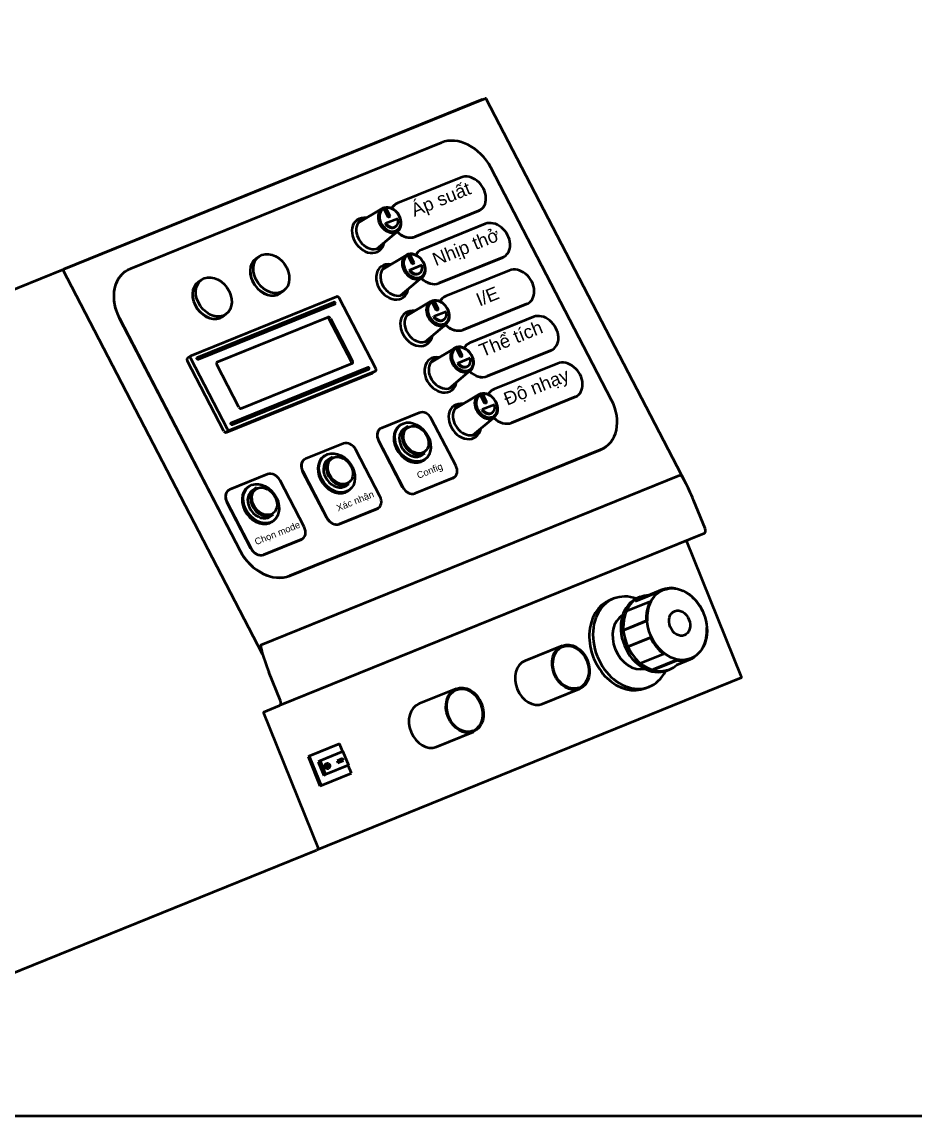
# Model space of a CAD drawing. Header units: inches. Extents: x -122986 to 27550, y -4965 to 6170.
# Drawn here: x 7049 to 7387.8, y 395.4 to 810.1 of the extents above; entities that cross this region are included whole.
import ezdxf

# ---------------------------------------------------------------- set-up
doc = ezdxf.new("R2010")
doc.units = ezdxf.units.IN
doc.header["$LTSCALE"] = 2
doc.header["$MEASUREMENT"] = 0
doc.layers.add('1 Kich Thước', color=7, linetype='Continuous', lineweight=15)
doc.layers.add('1 Đậm', color=7, linetype='Continuous', lineweight=50)
doc.styles.add('tinh', font='arial.ttf')

msp = doc.modelspace()

# ---------------------------------------------------------------- linework, layer by layer
at = {"layer": '1 Đậm', "lineweight": 50}
for p, q in [((7064.903, 716.344), (7224.727, 781.08)), ((7223.634, 780.637), (7064.907, 716.345)), ((7300.909, 635.068), (7225.105, 780.94)), ((7208.049, 764.325), (7090.154, 716.572)), ((7272.685, 666.736), (7226.88, 754.881)), ((7215.608, 751.175), (7191.454, 741.391)), ((7185.706, 739.359), (7176.595, 733.941)), ((7186.437, 739.374), (7186.228, 739.225)), ((7186.228, 739.225), (7187.877, 736.052)), ((7186.437, 739.374), (7188.086, 736.201)), ((7188.661, 736.434), (7187.013, 739.607)), ((7190.579, 740.913), (7190.558, 740.898)), ((7222.183, 738.467), (7198.029, 728.684)), ((7198.05, 728.699), (7222.204, 738.482)), ((7223.057, 738.946), (7223.078, 738.961)), ((7191.574, 735.517), (7186.974, 733.653)), ((7187.877, 736.052), (7188.452, 736.285)), ((7188.086, 736.201), (7187.877, 736.052)), ((7188.086, 736.201), (7188.661, 736.434)), ((7188.661, 736.434), (7188.452, 736.285)), ((7183.591, 724.103), (7191.7, 730.93)), ((7186.765, 733.504), (7186.974, 733.653)), ((7190.61, 732.453), (7190.819, 732.602)), ((7224.769, 733.546), (7200.615, 723.763)), ((7184.505, 723.324), (7184.505, 723.324)), ((7194.867, 721.73), (7185.757, 716.312)), ((7195.598, 721.745), (7195.389, 721.596)), ((7195.598, 721.745), (7197.247, 718.572)), ((7197.822, 718.805), (7196.174, 721.978)), ((7199.74, 723.284), (7199.719, 723.269)), ((7138.994, 721.23), (7137.76, 720.352)), ((7195.389, 721.596), (7197.038, 718.423)), ((7200.736, 717.888), (7196.135, 716.024)), ((7197.038, 718.423), (7197.613, 718.656)), ((7197.247, 718.572), (7197.038, 718.423)), ((7197.247, 718.572), (7197.822, 718.805)), ((7197.822, 718.805), (7197.613, 718.656)), ((7231.344, 720.838), (7207.19, 711.055)), ((7207.211, 711.07), (7231.365, 720.853)), ((7232.219, 721.317), (7232.239, 721.332)), ((6902.827, 650.696), (7064.898, 716.342)), ((6902.832, 650.698), (7064.903, 716.344)), ((7140.276, 570.5), (7064.559, 716.205)), ((7088.21, 715.508), (7088.19, 715.493)), ((7195.926, 715.875), (7196.135, 716.024)), ((7199.771, 714.824), (7199.98, 714.973)), ((7233.93, 715.917), (7209.776, 706.134)), ((7117.141, 712.378), (7115.907, 711.5)), ((7192.752, 706.474), (7200.861, 713.301)), ((7168.37, 705.952), (7113.161, 683.589)), ((7147.033, 707.313), (7148.267, 708.19)), ((7183.237, 678.684), (7169.312, 705.48)), ((7193.666, 705.695), (7193.666, 705.695)), ((7208.901, 705.655), (7208.88, 705.64)), ((7167.169, 703.694), (7115.41, 682.729)), ((7115.549, 682.85), (7167.376, 703.842)), ((7167.656, 703.072), (7115.897, 682.108)), ((7204.028, 704.101), (7194.918, 698.683)), ((7204.76, 704.116), (7204.55, 703.967)), ((7204.55, 703.967), (7206.199, 700.794)), ((7204.76, 704.116), (7206.408, 700.943)), ((7206.983, 701.176), (7205.335, 704.349)), ((7206.199, 700.794), (7206.774, 701.027)), ((7206.408, 700.943), (7206.199, 700.794)), ((7206.408, 700.943), (7206.983, 701.176)), ((7206.983, 701.176), (7206.774, 701.027)), ((7240.505, 703.209), (7216.351, 693.426)), ((7216.372, 693.441), (7240.526, 703.224)), ((7241.38, 703.688), (7241.4, 703.703)), ((7085.96, 697.795), (7131.765, 609.651)), ((7085.981, 697.81), (7131.786, 609.665)), ((7164.662, 697.92), (7122.85, 680.984)), ((7123.098, 681.213), (7165.08, 698.217)), ((7125.179, 698.461), (7126.413, 699.339)), ((7164.952, 697.95), (7165.371, 698.248)), ((7174.031, 681.229), (7165.603, 697.448)), ((7166.022, 697.745), (7174.45, 681.526)), ((7205.087, 698.246), (7205.296, 698.395)), ((7209.897, 700.259), (7205.296, 698.395)), ((7208.932, 697.195), (7209.141, 697.344)), ((7243.091, 698.288), (7218.937, 688.505)), ((7201.913, 688.845), (7210.022, 695.672)), ((7202.827, 688.066), (7202.827, 688.066)), ((7213.189, 686.472), (7204.079, 681.054)), ((7213.921, 686.487), (7213.711, 686.338)), ((7213.711, 686.338), (7215.36, 683.165)), ((7213.921, 686.487), (7215.569, 683.314)), ((7216.144, 683.547), (7214.496, 686.72)), ((7218.062, 688.026), (7218.041, 688.011)), ((7249.666, 685.58), (7225.512, 675.797)), ((7225.533, 675.812), (7249.687, 685.595)), ((7250.541, 686.059), (7250.562, 686.074)), ((7125.643, 654.978), (7111.718, 681.774)), ((7113.064, 683.536), (7111.83, 682.659)), ((7112.952, 682.651), (7126.877, 655.855)), ((7131.317, 664.056), (7122.889, 680.274)), ((7174.241, 680.588), (7132.259, 663.584)), ((7214.248, 680.617), (7214.457, 680.766)), ((7219.058, 682.63), (7214.457, 680.766)), ((7215.36, 683.165), (7215.935, 683.398)), ((7215.569, 683.314), (7215.36, 683.165)), ((7215.569, 683.314), (7216.144, 683.547)), ((7216.144, 683.547), (7215.935, 683.398)), ((7252.252, 680.659), (7228.098, 670.876)), ((7181.794, 676.868), (7126.585, 654.506)), ((7127.819, 655.383), (7183.028, 677.746)), ((7179.994, 679.013), (7128.235, 658.049)), ((7128.375, 658.169), (7180.202, 679.161)), ((7180.482, 678.392), (7128.723, 657.427)), ((7181.891, 676.921), (7183.125, 677.799)), ((7211.075, 671.216), (7219.183, 678.043)), ((7218.093, 679.566), (7218.302, 679.715)), ((7211.988, 670.437), (7211.988, 670.437)), ((7222.351, 668.843), (7213.24, 663.425)), ((7223.082, 668.858), (7222.872, 668.709)), ((7222.872, 668.709), (7224.521, 665.537)), ((7223.082, 668.858), (7224.73, 665.685)), ((7225.305, 665.918), (7223.657, 669.091)), ((7227.223, 670.397), (7227.202, 670.382)), ((7258.827, 667.951), (7234.673, 658.168)), ((7234.694, 658.183), (7258.848, 667.966)), ((7259.702, 668.43), (7259.723, 668.445)), ((7228.219, 665.001), (7223.618, 663.137)), ((7224.521, 665.537), (7225.096, 665.769)), ((7224.73, 665.685), (7224.521, 665.537)), ((7224.73, 665.685), (7225.305, 665.918)), ((7225.305, 665.918), (7225.096, 665.769)), ((7199.723, 661.956), (7185.346, 656.133)), ((7213.592, 641.966), (7204.431, 659.595)), ((7220.236, 653.587), (7228.344, 660.414)), ((7223.409, 662.988), (7223.618, 663.137)), ((7227.254, 661.937), (7227.463, 662.086)), ((7127.528, 655.353), (7126.273, 654.46)), ((7184.818, 655.837), (7184.797, 655.822)), ((7184.86, 655.867), (7184.818, 655.837)), ((7192.63, 657.34), (7192.295, 657.102)), ((7194.835, 656.454), (7193.789, 655.71)), ((7193.401, 633.768), (7184.24, 651.397)), ((7184.261, 651.412), (7193.422, 633.783)), ((7184.261, 651.412), (7193.422, 633.783)), ((7184.302, 651.442), (7193.463, 633.813)), ((7221.149, 652.808), (7221.149, 652.808)), ((7150.596, 600.206), (7268.491, 647.959)), ((7150.617, 600.221), (7268.512, 647.974)), ((7170.968, 650.309), (7156.591, 644.485)), ((7184.837, 630.319), (7175.676, 647.948)), ((7270.435, 649.023), (7270.456, 649.038)), ((7156.063, 644.19), (7156.042, 644.175)), ((7156.105, 644.219), (7156.063, 644.19)), ((7163.875, 645.693), (7163.541, 645.455)), ((7166.08, 644.807), (7165.034, 644.063)), ((7200.744, 645.931), (7201.789, 646.674)), ((7201.568, 644.063), (7201.903, 644.301)), ((7164.646, 622.121), (7155.485, 639.75)), ((7155.506, 639.765), (7164.667, 622.136)), ((7155.506, 639.765), (7164.667, 622.136)), ((7155.547, 639.795), (7164.709, 622.166)), ((7142.213, 638.662), (7127.836, 632.838)), ((7139.818, 574.061), (7298.545, 638.353)), ((7156.082, 618.672), (7146.921, 636.301)), ((7171.989, 634.284), (7173.034, 635.027)), ((7212.486, 637.231), (7198.108, 631.407)), ((7198.129, 631.422), (7212.507, 637.246)), ((7198.129, 631.422), (7212.507, 637.246)), ((7198.171, 631.452), (7212.549, 637.276)), ((7212.972, 637.497), (7212.993, 637.512)), ((7212.993, 637.512), (7213.035, 637.542)), ((7127.308, 632.543), (7127.287, 632.528)), ((7127.35, 632.572), (7127.308, 632.543)), ((7135.12, 634.046), (7134.786, 633.808)), ((7137.325, 633.16), (7136.279, 632.416)), ((7172.813, 632.416), (7173.148, 632.654)), ((7196.677, 631.269), (7196.635, 631.24)), ((7196.719, 631.299), (7196.677, 631.269)), ((7135.891, 610.474), (7126.73, 628.103)), ((7126.751, 628.118), (7135.912, 610.489)), ((7126.751, 628.118), (7135.912, 610.489)), ((7126.793, 628.148), (7135.954, 610.519)), ((7308.104, 618.057), (7303.744, 628.822)), ((7143.234, 622.637), (7144.279, 623.38)), ((7183.731, 625.584), (7169.353, 619.76)), ((7169.374, 619.775), (7183.752, 625.599)), ((7169.374, 619.775), (7183.752, 625.599)), ((7169.416, 619.805), (7183.794, 625.628)), ((7184.217, 625.85), (7184.238, 625.865)), ((7184.238, 625.865), (7184.28, 625.894)), ((7144.058, 620.769), (7144.393, 621.007)), ((7167.922, 619.622), (7167.88, 619.593)), ((7167.964, 619.652), (7167.922, 619.622)), ((7154.976, 613.937), (7140.599, 608.113)), ((7140.619, 608.128), (7154.997, 613.952)), ((7140.619, 608.128), (7154.997, 613.952)), ((7140.661, 608.158), (7155.039, 613.981)), ((7307.769, 616.195), (7146.741, 550.971)), ((7307.773, 616.197), (7146.745, 550.973)), ((7155.462, 614.203), (7155.483, 614.218)), ((7155.483, 614.218), (7155.525, 614.247)), ((7321.97, 561.915), (7301.081, 613.486)), ((7139.167, 607.975), (7139.125, 607.946)), ((7139.209, 608.005), (7139.167, 607.975)), ((7144.807, 599.61), (7144.786, 599.595)), ((7290.748, 594.29), (7281.59, 590.581)), ((7291.026, 594.186), (7281.665, 590.394)), ((7291.987, 594.914), (7282.829, 591.204)), ((7273.446, 591.504), (7272.042, 590.935)), ((7287.177, 590.325), (7278.019, 586.615)), ((7281.59, 590.581), (7281.665, 590.394)), ((7283.54, 592.14), (7282.604, 591.76)), ((7285.842, 583.038), (7276.684, 579.328)), ((7286.208, 583.077), (7276.848, 579.286)), ((7276.684, 579.328), (7276.848, 579.286)), ((7287.522, 576.678), (7278.364, 572.968)), ((7287.85, 576.858), (7278.49, 573.066)), ((7253.922, 573.669), (7239.881, 567.982)), ((7307.46, 573.18), (7307.402, 573.157)), ((7292.413, 570.5), (7283.255, 566.79)), ((7297.838, 568.384), (7288.477, 564.592)), ((7297.426, 566.475), (7302.649, 568.591)), ((7297.664, 568.105), (7288.506, 564.396)), ((7293.716, 564.326), (7294.653, 564.705)), ((7147.077, 552.834), (7142.717, 563.598)), ((7321.772, 561.448), (7160.744, 496.224)), ((7321.776, 561.449), (7160.747, 496.225)), ((7213.665, 557.363), (7199.624, 551.676)), ((7246.488, 551.669), (7260.529, 557.357)), ((7285.557, 557.568), (7286.961, 558.137)), ((7140.657, 548.507), (7146.741, 550.971)), ((7161.68, 496.603), (7140.657, 548.507)), ((7206.231, 535.363), (7220.272, 541.051)), ((7169.512, 536.459), (7158.011, 531.8)), ((7170.714, 533.493), (7169.512, 536.459)), ((7158.011, 531.8), (7157.542, 531.61)), ((7157.542, 531.61), (7162.048, 520.488)), ((7158.011, 531.8), (7162.516, 520.678)), ((7170.791, 533.524), (7162.089, 529.999)), ((7170.661, 530.882), (7168.572, 530.036)), ((7170.961, 530.14), (7170.661, 530.882)), ((7170.791, 533.524), (7172.894, 528.334)), ((7162.089, 529.999), (7161.387, 529.715)), ((7161.387, 529.715), (7163.49, 524.525)), ((7162.089, 529.999), (7164.192, 524.809)), ((7172.894, 528.334), (7164.192, 524.809)), ((7164.518, 529.041), (7164.506, 529.036)), ((7165.256, 527.182), (7165.269, 527.187)), ((7168.572, 530.036), (7168.56, 530.031)), ((7168.56, 530.031), (7168.86, 529.289)), ((7168.572, 530.036), (7168.873, 529.294)), ((7168.873, 529.294), (7168.86, 529.289)), ((7168.873, 529.294), (7170.961, 530.14)), ((7174.018, 525.336), (7172.816, 528.302)), ((7162.516, 520.678), (7174.018, 525.336)), ((7164.192, 524.809), (7163.49, 524.525)), ((7162.516, 520.678), (7162.048, 520.488)), ((6991.782, 427.786), (7160.744, 496.224))]:
    msp.add_line(p, q, dxfattribs=at)
msp.add_lwpolyline([(6538.593, 395.376), (6538.593, 1235.376), (7726.593, 1235.376), (7726.593, 395.376), (6538.593, 395.376)], close=True, dxfattribs=at)
for points in [[(7167.685, 703.095), (7167.656, 703.072)], [(7115.897, 682.108), (7115.885, 682.102), (7115.872, 682.099), (7115.858, 682.096), (7115.844, 682.094), (7115.828, 682.094), (7115.812, 682.094), (7115.795, 682.096), (7115.777, 682.098), (7115.759, 682.102), (7115.739, 682.107), (7115.72, 682.114), (7115.7, 682.122), (7115.68, 682.131), (7115.66, 682.141), (7115.64, 682.153), (7115.62, 682.166), (7115.6, 682.181), (7115.581, 682.196), (7115.562, 682.213), (7115.544, 682.231), (7115.526, 682.25), (7115.509, 682.269), (7115.493, 682.29), (7115.478, 682.311), (7115.464, 682.333), (7115.451, 682.355), (7115.439, 682.378), (7115.428, 682.401), (7115.419, 682.424), (7115.41, 682.447), (7115.403, 682.471), (7115.397, 682.494), (7115.393, 682.517), (7115.389, 682.539), (7115.387, 682.561), (7115.386, 682.583), (7115.387, 682.603), (7115.388, 682.623), (7115.391, 682.642), (7115.394, 682.66), (7115.398, 682.676), (7115.403, 682.692), (7115.409, 682.706), (7115.416, 682.72), (7115.423, 682.732), (7115.431, 682.742), (7115.439, 682.752), (7115.448, 682.76), (7115.458, 682.767), (7115.469, 682.772)], [(7180.511, 678.414), (7180.482, 678.392)], [(7128.723, 657.427), (7128.711, 657.422), (7128.697, 657.418), (7128.684, 657.415), (7128.669, 657.414), (7128.654, 657.413), (7128.638, 657.414), (7128.62, 657.415), (7128.603, 657.418), (7128.584, 657.422), (7128.565, 657.427), (7128.545, 657.433), (7128.525, 657.441), (7128.505, 657.45), (7128.485, 657.461), (7128.465, 657.473), (7128.445, 657.486), (7128.425, 657.5), (7128.406, 657.516), (7128.387, 657.533), (7128.369, 657.55), (7128.351, 657.569), (7128.335, 657.589), (7128.319, 657.609), (7128.304, 657.63), (7128.29, 657.652), (7128.277, 657.675), (7128.265, 657.697), (7128.254, 657.72), (7128.244, 657.744), (7128.236, 657.767), (7128.229, 657.79), (7128.223, 657.813), (7128.218, 657.836), (7128.215, 657.859), (7128.213, 657.881), (7128.212, 657.902), (7128.212, 657.923), (7128.214, 657.942), (7128.216, 657.961), (7128.219, 657.979), (7128.224, 657.996), (7128.229, 658.011), (7128.234, 658.026), (7128.241, 658.039), (7128.248, 658.051), (7128.256, 658.062), (7128.265, 658.071), (7128.274, 658.079), (7128.284, 658.086), (7128.294, 658.091)], [(7291.026, 594.186), (7291.021, 594.191), (7291.016, 594.197), (7291.01, 594.202), (7291.005, 594.208), (7291, 594.213), (7290.994, 594.218), (7290.989, 594.223), (7290.983, 594.228), (7290.978, 594.233), (7290.972, 594.237), (7290.966, 594.241), (7290.961, 594.246), (7290.955, 594.25), (7290.949, 594.254), (7290.943, 594.258), (7290.938, 594.261), (7290.932, 594.265), (7290.926, 594.268), (7290.92, 594.272), (7290.914, 594.275), (7290.908, 594.278), (7290.903, 594.28), (7290.897, 594.283), (7290.891, 594.285), (7290.885, 594.288), (7290.879, 594.29), (7290.874, 594.292), (7290.868, 594.294), (7290.862, 594.295), (7290.856, 594.297), (7290.85, 594.298), (7290.845, 594.299), (7290.839, 594.3), (7290.833, 594.301), (7290.827, 594.301), (7290.822, 594.302), (7290.816, 594.302), (7290.811, 594.302), (7290.805, 594.302), (7290.8, 594.302), (7290.794, 594.302), (7290.789, 594.301), (7290.784, 594.3), (7290.778, 594.299), (7290.773, 594.298), (7290.768, 594.297), (7290.763, 594.296), (7290.758, 594.294), (7290.753, 594.292), (7290.748, 594.29)], [(7296.973, 595.399), (7296.978, 595.401), (7296.983, 595.403), (7296.988, 595.405), (7296.993, 595.406), (7296.998, 595.407), (7297.003, 595.408), (7297.008, 595.409), (7297.013, 595.41), (7297.018, 595.41), (7297.023, 595.411), (7297.028, 595.411), (7297.033, 595.411), (7297.038, 595.41), (7297.043, 595.41), (7297.048, 595.409), (7297.053, 595.409), (7297.058, 595.408), (7297.063, 595.407), (7297.068, 595.405), (7297.073, 595.404), (7297.078, 595.402), (7297.083, 595.401), (7297.088, 595.399), (7297.093, 595.396), (7297.098, 595.394), (7297.103, 595.392), (7297.107, 595.389), (7297.112, 595.386), (7297.117, 595.383), (7297.122, 595.38), (7297.126, 595.377), (7297.131, 595.373), (7297.136, 595.37), (7297.14, 595.366), (7297.145, 595.362), (7297.149, 595.358), (7297.153, 595.353), (7297.158, 595.349), (7297.162, 595.344), (7297.166, 595.34), (7297.17, 595.335), (7297.174, 595.33), (7297.178, 595.325), (7297.182, 595.32), (7297.186, 595.314), (7297.19, 595.309), (7297.193, 595.303), (7297.197, 595.297), (7297.201, 595.291), (7297.204, 595.285)], [(7287.177, 590.325), (7287.182, 590.327), (7287.187, 590.328), (7287.192, 590.33), (7287.198, 590.332), (7287.203, 590.333), (7287.209, 590.335), (7287.215, 590.336), (7287.22, 590.338), (7287.226, 590.339), (7287.232, 590.34), (7287.239, 590.341), (7287.245, 590.342), (7287.251, 590.343), (7287.258, 590.344), (7287.265, 590.344), (7287.271, 590.345), (7287.278, 590.345), (7287.285, 590.346), (7287.292, 590.346), (7287.299, 590.346), (7287.306, 590.346), (7287.313, 590.346), (7287.321, 590.346), (7287.328, 590.346), (7287.336, 590.346), (7287.343, 590.345), (7287.351, 590.345), (7287.358, 590.344), (7287.366, 590.343), (7287.374, 590.343), (7287.381, 590.342), (7287.389, 590.341), (7287.397, 590.34), (7287.405, 590.339), (7287.413, 590.337), (7287.421, 590.336), (7287.429, 590.335), (7287.437, 590.333), (7287.445, 590.332), (7287.453, 590.33), (7287.461, 590.328), (7287.469, 590.326), (7287.477, 590.324), (7287.485, 590.322), (7287.493, 590.32), (7287.501, 590.318), (7287.509, 590.316), (7287.517, 590.313), (7287.526, 590.311), (7287.534, 590.308)], [(7302.339, 592.943), (7302.339, 592.947), (7302.34, 592.951), (7302.34, 592.955), (7302.341, 592.959), (7302.341, 592.963), (7302.341, 592.967), (7302.341, 592.97), (7302.341, 592.974), (7302.34, 592.977), (7302.34, 592.98), (7302.339, 592.983), (7302.338, 592.986), (7302.337, 592.989), (7302.336, 592.992), (7302.335, 592.994), (7302.334, 592.997), (7302.333, 592.999), (7302.331, 593.002), (7302.33, 593.004), (7302.328, 593.006), (7302.326, 593.008), (7302.324, 593.009), (7302.322, 593.011), (7302.32, 593.012), (7302.317, 593.014), (7302.315, 593.015), (7302.312, 593.016), (7302.31, 593.017), (7302.307, 593.018), (7302.304, 593.019), (7302.301, 593.019), (7302.298, 593.02), (7302.294, 593.02), (7302.291, 593.02), (7302.287, 593.02), (7302.284, 593.02), (7302.28, 593.02), (7302.276, 593.02), (7302.273, 593.019), (7302.269, 593.019), (7302.265, 593.018), (7302.26, 593.017), (7302.256, 593.016), (7302.252, 593.015), (7302.247, 593.014), (7302.243, 593.012), (7302.238, 593.011), (7302.233, 593.009), (7302.229, 593.007), (7302.224, 593.005)], [(7286.208, 583.077), (7286.2, 583.078), (7286.192, 583.078), (7286.183, 583.079), (7286.175, 583.079), (7286.166, 583.079), (7286.158, 583.08), (7286.15, 583.08), (7286.141, 583.08), (7286.133, 583.08), (7286.125, 583.08), (7286.116, 583.08), (7286.108, 583.08), (7286.1, 583.08), (7286.091, 583.08), (7286.083, 583.079), (7286.075, 583.079), (7286.067, 583.079), (7286.059, 583.078), (7286.05, 583.078), (7286.042, 583.077), (7286.035, 583.077), (7286.027, 583.076), (7286.019, 583.075), (7286.011, 583.075), (7286.003, 583.074), (7285.996, 583.073), (7285.988, 583.072), (7285.981, 583.071), (7285.973, 583.07), (7285.966, 583.069), (7285.959, 583.068), (7285.952, 583.067), (7285.945, 583.065), (7285.938, 583.064), (7285.931, 583.063), (7285.924, 583.061), (7285.917, 583.06), (7285.911, 583.059), (7285.904, 583.057), (7285.898, 583.056), (7285.892, 583.054), (7285.886, 583.052), (7285.88, 583.051), (7285.874, 583.049), (7285.869, 583.047), (7285.863, 583.045), (7285.858, 583.044), (7285.853, 583.042), (7285.847, 583.04), (7285.842, 583.038)], [(7287.522, 576.678), (7287.527, 576.68), (7287.532, 576.682), (7287.538, 576.684), (7287.543, 576.686), (7287.548, 576.689), (7287.554, 576.691), (7287.559, 576.694), (7287.565, 576.696), (7287.571, 576.699), (7287.576, 576.702), (7287.582, 576.704), (7287.588, 576.707), (7287.595, 576.71), (7287.601, 576.713), (7287.607, 576.717), (7287.613, 576.72), (7287.62, 576.723), (7287.626, 576.726), (7287.633, 576.73), (7287.639, 576.733), (7287.646, 576.737), (7287.653, 576.74), (7287.66, 576.744), (7287.666, 576.748), (7287.673, 576.751), (7287.68, 576.755), (7287.687, 576.759), (7287.694, 576.763), (7287.701, 576.767), (7287.708, 576.771), (7287.715, 576.775), (7287.722, 576.779), (7287.729, 576.783), (7287.737, 576.787), (7287.744, 576.792), (7287.751, 576.796), (7287.758, 576.8), (7287.765, 576.804), (7287.772, 576.809), (7287.779, 576.813), (7287.786, 576.817), (7287.794, 576.822), (7287.801, 576.826), (7287.808, 576.831), (7287.815, 576.835), (7287.822, 576.839), (7287.829, 576.844), (7287.836, 576.849), (7287.843, 576.853), (7287.85, 576.858)], [(7307.46, 573.18), (7307.465, 573.182), (7307.469, 573.185), (7307.474, 573.187), (7307.478, 573.189), (7307.483, 573.191), (7307.487, 573.194), (7307.491, 573.196), (7307.495, 573.199), (7307.498, 573.202), (7307.502, 573.204), (7307.505, 573.207), (7307.508, 573.21), (7307.511, 573.213), (7307.514, 573.216), (7307.517, 573.219), (7307.52, 573.223), (7307.522, 573.226), (7307.524, 573.229), (7307.527, 573.233), (7307.529, 573.236), (7307.53, 573.24), (7307.532, 573.243), (7307.533, 573.247), (7307.535, 573.251), (7307.536, 573.254), (7307.537, 573.258), (7307.537, 573.262), (7307.538, 573.266), (7307.538, 573.27), (7307.539, 573.274), (7307.539, 573.278), (7307.539, 573.282), (7307.538, 573.286), (7307.538, 573.29), (7307.537, 573.295), (7307.536, 573.299), (7307.536, 573.303), (7307.534, 573.307), (7307.533, 573.312), (7307.532, 573.316), (7307.53, 573.32), (7307.528, 573.325), (7307.526, 573.329), (7307.524, 573.334), (7307.522, 573.338), (7307.52, 573.343), (7307.517, 573.347), (7307.514, 573.352), (7307.511, 573.356), (7307.508, 573.361)], [(7292.703, 570.726), (7292.698, 570.72), (7292.692, 570.714), (7292.686, 570.708), (7292.68, 570.701), (7292.675, 570.695), (7292.669, 570.689), (7292.663, 570.683), (7292.657, 570.678), (7292.651, 570.672), (7292.645, 570.666), (7292.639, 570.66), (7292.633, 570.654), (7292.627, 570.649), (7292.621, 570.643), (7292.615, 570.637), (7292.609, 570.632), (7292.603, 570.627), (7292.596, 570.621), (7292.59, 570.616), (7292.584, 570.611), (7292.578, 570.606), (7292.572, 570.601), (7292.566, 570.596), (7292.56, 570.591), (7292.554, 570.586), (7292.548, 570.581), (7292.542, 570.577), (7292.536, 570.572), (7292.53, 570.568), (7292.524, 570.563), (7292.518, 570.559), (7292.512, 570.555), (7292.506, 570.551), (7292.5, 570.547), (7292.494, 570.543), (7292.488, 570.539), (7292.482, 570.536), (7292.477, 570.532), (7292.471, 570.529), (7292.466, 570.526), (7292.46, 570.523), (7292.455, 570.52), (7292.449, 570.517), (7292.444, 570.514), (7292.439, 570.511), (7292.433, 570.509), (7292.428, 570.506), (7292.423, 570.504), (7292.418, 570.502), (7292.413, 570.5)], [(7297.664, 568.105), (7297.669, 568.108), (7297.674, 568.11), (7297.678, 568.112), (7297.683, 568.115), (7297.688, 568.118), (7297.693, 568.121), (7297.697, 568.124), (7297.702, 568.127), (7297.707, 568.13), (7297.711, 568.134), (7297.716, 568.138), (7297.72, 568.141), (7297.725, 568.146), (7297.729, 568.15), (7297.733, 568.154), (7297.738, 568.159), (7297.742, 568.163), (7297.746, 568.168), (7297.75, 568.173), (7297.754, 568.178), (7297.758, 568.184), (7297.762, 568.189), (7297.766, 568.194), (7297.77, 568.2), (7297.773, 568.206), (7297.777, 568.212), (7297.78, 568.218), (7297.784, 568.224), (7297.787, 568.23), (7297.79, 568.236), (7297.794, 568.243), (7297.797, 568.25), (7297.8, 568.256), (7297.803, 568.263), (7297.806, 568.27), (7297.809, 568.277), (7297.811, 568.284), (7297.814, 568.291), (7297.816, 568.299), (7297.819, 568.306), (7297.821, 568.313), (7297.823, 568.321), (7297.825, 568.329), (7297.827, 568.336), (7297.829, 568.344), (7297.831, 568.352), (7297.833, 568.36), (7297.835, 568.368), (7297.836, 568.376), (7297.838, 568.384)], [(7304.016, 569.483), (7304.016, 569.476), (7304.016, 569.468), (7304.016, 569.46), (7304.016, 569.453), (7304.016, 569.445), (7304.016, 569.438), (7304.015, 569.43), (7304.014, 569.423), (7304.014, 569.416), (7304.013, 569.409), (7304.012, 569.402), (7304.011, 569.395), (7304.01, 569.388), (7304.008, 569.381), (7304.007, 569.374), (7304.005, 569.367), (7304.003, 569.361), (7304.002, 569.354), (7304, 569.348), (7303.998, 569.342), (7303.995, 569.336), (7303.993, 569.329), (7303.991, 569.324), (7303.988, 569.318), (7303.986, 569.312), (7303.983, 569.307), (7303.98, 569.301), (7303.977, 569.296), (7303.974, 569.291), (7303.971, 569.286), (7303.968, 569.281), (7303.965, 569.276), (7303.961, 569.271), (7303.958, 569.266), (7303.954, 569.262), (7303.95, 569.258), (7303.946, 569.254), (7303.942, 569.25), (7303.938, 569.246), (7303.934, 569.242), (7303.93, 569.239), (7303.926, 569.236), (7303.922, 569.232), (7303.917, 569.229), (7303.913, 569.227), (7303.908, 569.224), (7303.903, 569.221), (7303.899, 569.219), (7303.894, 569.217), (7303.889, 569.215)]]:
    msp.add_lwpolyline(points, dxfattribs=at)
msp.add_arc((7224.839, 780.802), 0.3, 27.45903, 112.05023, dxfattribs=at)
for centre, major_axis, ratio, start_param, end_param in [((7215.378, 750.222), (-9.273, 13.039), 0.7670236, 4.5320963, 6.1028926), ((7218.906, 744.829), (-4.173, 5.868), 0.7670236, 2.9612999, 6.1028926), ((7188.5, 735), (3.003, -4.223), 0.7670236, 2.8975842, 6.1028923), ((7188.699, 735.141), (-2.771, 3.897), 0.7670236, 0, 2.9612995), ((7188.699, 735.141), (-2.771, 3.897), 0.7670236, 6.1866353, 6.2831853), ((7188.5, 735), (3.003, -4.223), 0.7670236, 0, 2.8975842), ((7188.908, 735.29), (-2.771, 3.897), 0.7670236, 6.0191458, 6.1866394), ((7188.699, 735.141), (-2.771, 3.897), 0.7670236, 2.9613003, 5.9498381), ((7194.71, 735.015), (-4.173, 5.868), 0.7670236, 0.0000056, 0.3778314), ((7194.731, 735.03), (4.173, -5.868), 0.7670236, 3.1415982, 3.5231543), ((7194.752, 735.045), (-4.173, 5.868), 0.7670236, 6.1028926, 6.6684777), ((7218.885, 744.814), (4.173, -5.868), 0.7670236, 6.1028926, 6.2831903), ((7180.332, 729.192), (-4.173, 5.868), 0.7670236, 0, 3.7898951), ((7181.169, 729.787), (-3.637, 5.115), 0.7670236, 0, 3.5446544), ((7180.332, 729.192), (4.173, -5.868), 0.7670236, 2.4933005, 3.1416469), ((7180.332, 729.192), (-4.173, 5.868), 0.7670236, 5.6348932, 6.2831853), ((7181.169, 729.787), (-3.637, 5.115), 0.7670236, 6.1028925, 6.2831853), ((7181.169, 729.787), (-3.637, 5.115), 0.7670236, 5.880036, 6.1028925), ((7188.908, 735.29), (-1.912, 2.688), 0.7670236, 1.6354823, 4.2871176), ((7228.067, 727.2), (-4.173, 5.868), 0.7670236, 2.9612999, 6.1028926), ((7188.699, 735.141), (-1.912, 2.688), 0.7670236, 1.6354823, 3.1415703), ((7188.5, 735), (3.003, -4.223), 0.7670236, 6.1028923, 6.2831853), ((7194.731, 735.03), (4.173, -5.868), 0.7670236, 4.9405036, 6.1028926), ((7194.752, 735.045), (-4.173, 5.868), 0.7670236, 1.7986161, 2.9612999), ((7180.332, 729.192), (4.173, -5.868), 0.7670236, 0, 0.6483024), ((7197.661, 717.371), (3.003, -4.223), 0.7670236, 2.8975842, 6.1028923), ((7197.86, 717.512), (-2.771, 3.897), 0.7670236, 0, 5.9497395), ((7197.661, 717.371), (3.003, -4.223), 0.7670236, 0, 2.8975842), ((7198.069, 717.661), (-2.771, 3.897), 0.7670236, 6.0191458, 6.1866394), ((7203.871, 717.386), (-4.173, 5.868), 0.7670236, 0.0000056, 0.3778314), ((7203.892, 717.401), (4.173, -5.868), 0.7670236, 3.1415982, 3.5231543), ((7203.913, 717.416), (-4.173, 5.868), 0.7670236, 6.1028926, 6.6684777), ((7142.376, 713.818), (-4.636, 6.52), 0.7670236, 0.0000546, 3.1415489), ((7142.397, 713.832), (4.636, -6.52), 0.7670236, 3.1416467, 6.283141), ((7189.493, 711.563), (4.173, -5.868), 0.7670236, 2.4933005, 3.1416469), ((7189.493, 711.563), (-4.173, 5.868), 0.7670236, 5.6348932, 6.2831853), ((7190.33, 712.158), (-3.637, 5.115), 0.7670236, 6.1028925, 6.2831853), ((7190.33, 712.158), (-3.637, 5.115), 0.7670236, 5.880036, 6.1028925), ((7197.86, 717.512), (-2.771, 3.897), 0.7670236, 6.1867343, 6.2831853), ((7198.069, 717.661), (-1.912, 2.688), 0.7670236, 1.6354823, 4.2871176), ((7228.046, 727.185), (4.173, -5.868), 0.7670236, 6.1028926, 6.2831903), ((7097.462, 702.454), (-9.273, 13.039), 0.7670236, 0.0000053, 1.3905036), ((7097.483, 702.469), (-9.273, 13.039), 0.7670236, 6.1028926, 7.6736889), ((7189.493, 711.563), (-4.173, 5.868), 0.7670236, 0, 3.7898951), ((7190.33, 712.158), (-3.637, 5.115), 0.7670236, 0, 3.5446544), ((7197.86, 717.512), (-1.912, 2.688), 0.7670236, 1.6354823, 3.1415703), ((7237.228, 709.571), (-4.173, 5.868), 0.7670236, 2.9612999, 6.1028926), ((7120.522, 704.966), (-4.636, 6.52), 0.7670236, 0.0000546, 3.1415489), ((7120.543, 704.981), (4.636, -6.52), 0.7670236, 3.1416467, 6.283141), ((7197.661, 717.371), (3.003, -4.223), 0.7670236, 6.1028923, 6.2831853), ((7203.892, 717.401), (4.173, -5.868), 0.7670236, 4.9405036, 6.1028926), ((7203.913, 717.416), (-4.173, 5.868), 0.7670236, 1.7986161, 2.9612999), ((7197.661, 717.371), (3.003, -4.223), 0.7670236, 0, 0.0627882), ((7168.737, 705.247), (-0.464, 0.652), 0.7670236, 4.5320963, 6.1028926), ((7189.493, 711.563), (4.173, -5.868), 0.7670236, 0, 0.6483024), ((7213.032, 699.757), (-4.173, 5.868), 0.7670236, 0.0000056, 0.3778314), ((7213.053, 699.772), (4.173, -5.868), 0.7670236, 3.1415982, 3.5231543), ((7213.074, 699.787), (-4.173, 5.868), 0.7670236, 6.1028926, 6.6684777), ((7167.352, 703.341), (-0.232, 0.326), 0.7670236, 3.3655395, 6.1028926), ((7167.561, 703.49), (0.232, -0.326), 0.7670236, 6.0725963, 9.2508011), ((7206.822, 699.742), (3.003, -4.223), 0.7670236, 2.8975842, 6.1028923), ((7207.021, 699.883), (-2.771, 3.897), 0.7670236, 0, 5.9497395), ((7207.021, 699.883), (-2.771, 3.897), 0.7670236, 6.1867343, 6.2831853), ((7206.822, 699.742), (3.003, -4.223), 0.7670236, 0, 2.8975842), ((7207.23, 700.032), (-2.771, 3.897), 0.7670236, 6.0191458, 6.1866394), ((7237.207, 709.556), (4.173, -5.868), 0.7670236, 6.1028926, 6.2831903), ((7165.028, 697.215), (-0.464, 0.652), 0.7670236, 4.5320963, 6.1028926), ((7165.447, 697.512), (0.464, -0.652), 0.7670236, 1.3905036, 2.9612999), ((7198.654, 693.934), (-4.173, 5.868), 0.7670236, 0, 3.7898951), ((7199.491, 694.529), (-3.637, 5.115), 0.7670236, 0, 3.5446544), ((7198.654, 693.934), (4.173, -5.868), 0.7670236, 2.4933005, 3.1416469), ((7198.654, 693.934), (-4.173, 5.868), 0.7670236, 5.6348932, 6.2831853), ((7199.491, 694.529), (-3.637, 5.115), 0.7670236, 6.1028925, 6.2831853), ((7199.491, 694.529), (-3.637, 5.115), 0.7670236, 5.880036, 6.1028925), ((7207.021, 699.883), (-1.912, 2.688), 0.7670236, 1.6354823, 3.1415703), ((7207.23, 700.032), (-1.912, 2.688), 0.7670236, 1.6354823, 4.2871176), ((7246.389, 691.942), (-4.173, 5.868), 0.7670236, 2.9612999, 6.1028926), ((7206.822, 699.742), (3.003, -4.223), 0.7670236, 6.1028923, 6.2831853), ((7213.053, 699.772), (4.173, -5.868), 0.7670236, 4.9405036, 6.1028926), ((7213.074, 699.787), (-4.173, 5.868), 0.7670236, 1.7986161, 2.9612999), ((7206.822, 699.742), (3.003, -4.223), 0.7670236, 0, 0.0627882), ((7198.654, 693.934), (4.173, -5.868), 0.7670236, 0, 0.6483024), ((7222.235, 682.158), (-4.173, 5.868), 0.7670236, 6.1028926, 6.6684777), ((7215.983, 682.113), (3.003, -4.223), 0.7670236, 2.8975842, 6.1028923), ((7216.182, 682.254), (-2.771, 3.897), 0.7670236, 0, 5.9497395), ((7216.182, 682.254), (-2.771, 3.897), 0.7670236, 6.1867343, 6.2831853), ((7215.983, 682.113), (3.003, -4.223), 0.7670236, 0, 2.8975842), ((7216.391, 682.403), (-2.771, 3.897), 0.7670236, 6.0191458, 6.1866394), ((7222.193, 682.128), (-4.173, 5.868), 0.7670236, 0.0000056, 0.3778314), ((7222.214, 682.143), (4.173, -5.868), 0.7670236, 3.1415982, 3.5231543), ((7246.368, 691.927), (4.173, -5.868), 0.7670236, 6.1028926, 6.2831903), ((7112.293, 682.007), (0.464, -0.652), 0.7670236, 3.141596, 4.5320963), ((7113.527, 682.884), (-0.464, 0.652), 0.7670236, 6.1028926, 7.6736889), ((7123.464, 680.507), (0.464, -0.652), 0.7670236, 2.9612999, 4.5320963), ((7173.456, 680.996), (-0.464, 0.652), 0.7670236, 3.5161319, 4.5320963), ((7173.875, 681.293), (0.464, -0.652), 0.7670236, 6.1028926, 7.6736889), ((7207.815, 676.305), (-4.173, 5.868), 0.7670236, 0, 3.7898951), ((7208.652, 676.9), (-3.637, 5.115), 0.7670236, 0, 3.5446544), ((7207.815, 676.305), (4.173, -5.868), 0.7670236, 2.4933005, 3.1416469), ((7207.815, 676.305), (-4.173, 5.868), 0.7670236, 5.6348932, 6.2831853), ((7208.652, 676.9), (-3.637, 5.115), 0.7670236, 6.1028925, 6.2831853), ((7208.652, 676.9), (-3.637, 5.115), 0.7670236, 5.880036, 6.1028925), ((7216.182, 682.254), (-1.912, 2.688), 0.7670236, 1.6354823, 3.1415703), ((7216.391, 682.403), (-1.912, 2.688), 0.7670236, 1.6354823, 4.2871176), ((7255.55, 674.313), (-4.173, 5.868), 0.7670236, 2.9612999, 6.1028926), ((7180.177, 678.661), (-0.232, 0.326), 0.7670236, 3.3655395, 6.1028926), ((7180.387, 678.81), (0.232, -0.326), 0.7670236, 6.0725963, 9.2508011), ((7181.428, 677.573), (0.464, -0.652), 0.7670236, 6.1028926, 6.2831881), ((7182.662, 678.451), (-0.464, 0.652), 0.7670236, 2.9612999, 4.5320963), ((7215.983, 682.113), (3.003, -4.223), 0.7670236, 6.1028923, 6.2831853), ((7222.214, 682.143), (4.173, -5.868), 0.7670236, 4.9405036, 6.1028926), ((7222.235, 682.158), (-4.173, 5.868), 0.7670236, 1.7986161, 2.9612999), ((7215.983, 682.113), (3.003, -4.223), 0.7670236, 0, 0.0627882), ((7207.815, 676.305), (4.173, -5.868), 0.7670236, 0, 0.6483024), ((7225.144, 664.484), (3.003, -4.223), 0.7670236, 2.8975842, 6.1028923), ((7225.343, 664.625), (-2.771, 3.897), 0.7670236, 0, 5.9497395), ((7225.343, 664.625), (-2.771, 3.897), 0.7670236, 6.1867343, 6.2831853), ((7225.144, 664.484), (3.003, -4.223), 0.7670236, 0, 2.8975842), ((7225.552, 664.774), (-2.771, 3.897), 0.7670236, 6.0191458, 6.1866394), ((7231.354, 664.499), (-4.173, 5.868), 0.7670236, 0.0000056, 0.3778314), ((7231.375, 664.514), (4.173, -5.868), 0.7670236, 3.1415982, 3.5231543), ((7231.396, 664.529), (-4.173, 5.868), 0.7670236, 6.1028926, 6.6684777), ((7255.529, 674.298), (4.173, -5.868), 0.7670236, 6.1028926, 6.2831903), ((7131.893, 664.289), (0.464, -0.652), 0.7670236, 4.5320963, 6.1028926), ((7216.976, 658.676), (-4.173, 5.868), 0.7670236, 0, 3.7898951), ((7217.813, 659.271), (-3.637, 5.115), 0.7670236, 0, 3.5446544), ((7216.976, 658.676), (-4.173, 5.868), 0.7670236, 5.6348932, 6.2831853), ((7216.976, 658.676), (4.173, -5.868), 0.7670236, 2.4933005, 3.1416469), ((7217.813, 659.271), (-3.637, 5.115), 0.7670236, 6.1028925, 6.2831853), ((7217.813, 659.271), (-3.637, 5.115), 0.7670236, 5.880036, 6.1028925), ((7225.552, 664.774), (-1.912, 2.688), 0.7670236, 1.6354823, 4.2871176), ((7261.183, 662.077), (-9.273, 13.039), 0.7670236, 2.9612999, 4.5320963), ((7201.555, 658.43), (-2.318, 3.26), 0.7670236, 4.5320963, 6.1028926), ((7225.343, 664.625), (-1.912, 2.688), 0.7670236, 1.6354823, 3.1415703), ((7225.144, 664.484), (3.003, -4.223), 0.7670236, 6.1028923, 6.2831853), ((7231.375, 664.514), (4.173, -5.868), 0.7670236, 4.9405036, 6.1028926), ((7231.396, 664.529), (-4.173, 5.868), 0.7670236, 1.7986161, 2.9612999), ((7225.144, 664.484), (3.003, -4.223), 0.7670236, 0, 0.0627882), ((7127.452, 656.088), (-0.464, 0.652), 0.7670236, 1.3905036, 2.9612999), ((7187.178, 652.607), (-2.318, 3.26), 0.7670236, 6.1028926, 7.6736889), ((7187.115, 652.562), (2.318, -3.26), 0.7670236, 3.1415973, 4.5320963), ((7187.136, 652.577), (-2.318, 3.26), 0.7670236, 0.0000046, 1.3905036), ((7187.136, 652.577), (-2.318, 3.26), 0.7670236, 0.0000046, 1.3905036), ((7196.848, 650.523), (-4.636, 6.52), 0.7670236, 0.0000546, 3.1415489), ((7196.89, 650.553), (4.636, -6.52), 0.7670236, 3.1416467, 6.283141), ((7196.932, 650.582), (4.636, -6.52), 0.7670236, 3.1416467, 6.283141), ((7197.266, 650.82), (3.477, -4.89), 0.7670236, 3.1416473, 6.2831418), ((7198.312, 651.564), (3.477, -4.89), 0.7670236, 3.3261176, 6.2831418), ((7198.312, 651.564), (3.477, -4.89), 0.7670236, 2.9612997, 3.1416465), ((7126.218, 655.211), (0.464, -0.652), 0.7670236, 4.5320963, 6.1028926), ((7172.8, 646.783), (-2.318, 3.26), 0.7670236, 4.5320963, 6.1028926), ((7261.163, 662.062), (-9.273, 13.039), 0.7670236, 2.9612999, 3.141598), ((7158.423, 640.96), (-2.318, 3.26), 0.7670236, 6.1028926, 7.6736889), ((7158.36, 640.915), (2.318, -3.26), 0.7670236, 3.1415973, 4.5320963), ((7158.381, 640.93), (-2.318, 3.26), 0.7670236, 0.0000046, 1.3905036), ((7158.381, 640.93), (-2.318, 3.26), 0.7670236, 0.0000046, 1.3905036), ((7168.093, 638.876), (-4.636, 6.52), 0.7670236, 0.0000546, 3.1415489), ((7168.135, 638.906), (4.636, -6.52), 0.7670236, 3.1416467, 6.283141), ((7168.177, 638.935), (4.636, -6.52), 0.7670236, 3.1416467, 6.283141), ((7168.511, 639.173), (3.477, -4.89), 0.7670236, 3.1416473, 6.2831418), ((7169.557, 639.917), (3.477, -4.89), 0.7670236, 3.3261176, 6.2831418), ((7169.557, 639.917), (3.477, -4.89), 0.7670236, 2.9612997, 3.1416465), ((7144.046, 635.136), (-2.318, 3.26), 0.7670236, 4.5320963, 6.1028926), ((7210.716, 640.801), (-2.318, 3.26), 0.7670236, 2.9612999, 4.5320963), ((7210.654, 640.757), (2.318, -3.26), 0.7670236, 6.1028926, 6.2831907), ((7210.675, 640.772), (-2.318, 3.26), 0.7670236, 2.9612999, 3.141598), ((7210.675, 640.772), (-2.318, 3.26), 0.7670236, 2.9612999, 3.141598), ((7302.594, 628.356), (4.049, -9.997), 0.1150535, 1.5707963, 3.1415927), ((7129.668, 629.313), (-2.318, 3.26), 0.7670236, 6.1028926, 7.6736889), ((7129.605, 629.268), (2.318, -3.26), 0.7670236, 3.1415973, 4.5320963), ((7129.626, 629.283), (-2.318, 3.26), 0.7670236, 0.0000046, 1.3905036), ((7129.626, 629.283), (-2.318, 3.26), 0.7670236, 0.0000046, 1.3905036), ((7139.338, 627.229), (-4.636, 6.52), 0.7670236, 0.0000546, 3.1415489), ((7139.38, 627.259), (4.636, -6.52), 0.7670236, 3.1416467, 6.283141), ((7139.422, 627.288), (4.636, -6.52), 0.7670236, 3.1416467, 6.283141), ((7139.757, 627.526), (3.477, -4.89), 0.7670236, 3.1416473, 6.2831418), ((7140.802, 628.27), (3.477, -4.89), 0.7670236, 3.3261176, 6.2831418), ((7140.802, 628.27), (3.477, -4.89), 0.7670236, 2.9612997, 3.1416465), ((7196.276, 634.933), (2.318, -3.26), 0.7670236, 4.5320963, 6.1028926), ((7196.297, 634.948), (-2.318, 3.26), 0.7670236, 1.3905036, 2.9612999), ((7196.297, 634.948), (-2.318, 3.26), 0.7670236, 1.3905036, 2.9612999), ((7196.339, 634.978), (-2.318, 3.26), 0.7670236, 1.3905036, 2.9612999), ((7181.961, 629.154), (-2.318, 3.26), 0.7670236, 2.9612999, 4.5320963), ((7167.521, 623.286), (2.318, -3.26), 0.7670236, 4.5320963, 6.1028926), ((7167.542, 623.301), (-2.318, 3.26), 0.7670236, 1.3905036, 2.9612999), ((7167.542, 623.301), (-2.318, 3.26), 0.7670236, 1.3905036, 2.9612999), ((7167.584, 623.331), (-2.318, 3.26), 0.7670236, 1.3905036, 2.9612999), ((7181.899, 629.11), (2.318, -3.26), 0.7670236, 6.1028926, 6.2831907), ((7181.92, 629.125), (-2.318, 3.26), 0.7670236, 2.9612999, 3.141598), ((7181.92, 629.125), (-2.318, 3.26), 0.7670236, 2.9612999, 3.141598), ((7153.207, 617.507), (-2.318, 3.26), 0.7670236, 2.9612999, 4.5320963), ((7307.168, 617.678), (-0.601, 1.483), 0.6312191, 3.1415927, 4.712389), ((7153.144, 617.463), (2.318, -3.26), 0.7670236, 6.1028926, 6.2831907), ((7153.165, 617.477), (-2.318, 3.26), 0.7670236, 2.9612999, 3.141598), ((7153.165, 617.477), (-2.318, 3.26), 0.7670236, 2.9612999, 3.141598), ((7143.288, 614.324), (-9.273, 13.039), 0.7670236, 1.3905036, 2.9612999), ((7138.766, 611.639), (2.318, -3.26), 0.7670236, 4.5320963, 6.1028926), ((7138.787, 611.654), (-2.318, 3.26), 0.7670236, 1.3905036, 2.9612999), ((7138.787, 611.654), (-2.318, 3.26), 0.7670236, 1.3905036, 2.9612999), ((7138.829, 611.684), (-2.318, 3.26), 0.7670236, 1.3905036, 2.9612999), ((7143.267, 614.309), (-9.273, 13.039), 0.7670236, 1.3905036, 2.9612999), ((7297.318, 581.752), (5.331, -13.161), 0.7756046, 2.6903093, 3.267497), ((7297.521, 581.835), (5.256, -12.976), 0.7756046, 2.6882176, 3.2693054), ((7278.799, 574.251), (-6.758, 16.683), 0.7756046, 0, 3.1415927), ((7280.204, 574.82), (-6.758, 16.683), 0.7756046, 0, 3.7490982), ((7280.204, 574.82), (-6.758, 16.683), 0.7756046, 0, 3.7490982), ((7280.204, 574.82), (-6.758, 16.683), 0.7756046, 5.6756798, 6.2831853), ((7280.204, 574.82), (-6.758, 16.683), 0.7756046, 5.6756798, 6.2831853), ((7288.16, 578.043), (5.556, -13.717), 0.7756046, 3.1415928, 6.2831853), ((7289.096, 578.422), (5.556, -13.717), 0.7756046, 2.8559041, 6.2831853), ((7297.318, 581.752), (5.331, -13.161), 0.7756046, 3.7375068, 4.3146946), ((7297.521, 581.835), (5.256, -12.976), 0.7756046, 3.7354151, 4.316503), ((7297.318, 581.752), (5.331, -13.161), 0.7756046, 1.6431117, 2.2202995), ((7297.521, 581.835), (5.256, -12.976), 0.7756046, 1.64102, 2.2221079), ((7282.076, 575.578), (-4.181, 10.323), 0.7756046, 0.1242894, 3.0174018), ((7282.076, 575.578), (-4.181, 10.323), 0.7756046, 0.1242894, 3.0174018), ((7297.318, 581.752), (5.331, -13.161), 0.7756046, 4.7847044, 5.3618921), ((7297.521, 581.835), (5.256, -12.976), 0.7756046, 4.7826127, 5.3637005), ((7297.318, 581.752), (5.331, -13.161), 0.7756046, 0.5959142, 1.1731019), ((7297.521, 581.835), (5.256, -12.976), 0.7756046, 0.5938225, 1.1749103), ((7143.867, 564.064), (4.049, -9.997), 0.1150535, 3.1415927, 4.712389), ((7297.318, 581.752), (5.331, -13.161), 0.7756046, 5.8319019, 6.4090897), ((7297.521, 581.835), (5.256, -12.976), 0.7756046, 5.8298102, 6.4108981), ((7243.184, 559.826), (-3.304, 8.156), 0.7756046, 0, 3.1415924), ((7289.096, 578.422), (5.556, -13.717), 0.7756046, 0, 0.2857869), ((7320.021, 562.465), (1.963, -0.831), 0.3554953, 5.9416233, 6.6247473), ((7146.141, 552.454), (0.601, -1.483), 0.6312191, 0, 1.5707963), ((7202.927, 543.52), (-3.304, 8.156), 0.7756046, 0, 3.1415924), ((7164.881, 528.109), (-0.375, 0.927), 0.9388534, 0, 3.1415915), ((7164.881, 528.109), (0.225, -0.556), 0.9388534, 0, 3.1415915)]:
    msp.add_ellipse(centre, major_axis=major_axis, ratio=ratio, start_param=start_param, end_param=end_param, dxfattribs=at)
for centre, major_axis, ratio in [((7143.631, 714.71), (-4.636, 6.52), 0.7670236), ((7121.777, 705.858), (-4.636, 6.52), 0.7670236), ((7197.266, 650.82), (-4.636, 6.52), 0.7670236), ((7198.521, 651.713), (-3.245, 4.564), 0.7670236), ((7168.511, 639.173), (-4.636, 6.52), 0.7670236), ((7169.766, 640.066), (-3.245, 4.564), 0.7670236), ((7139.757, 627.526), (-4.636, 6.52), 0.7670236), ((7141.011, 628.419), (-3.245, 4.564), 0.7670236), ((7297.521, 581.835), (-5.256, 12.976), 0.7756046), ((7297.521, 581.835), (5.256, -12.976), 0.7756046), ((7298.457, 582.214), (1.849, -4.566), 0.7756046), ((7257.225, 565.513), (-3.304, 8.156), 0.7756046), ((7257.225, 565.513), (-3.154, 7.786), 0.7756046), ((7216.969, 549.207), (-3.304, 8.156), 0.7756046), ((7216.969, 549.207), (3.154, -7.786), 0.7756046), ((7164.894, 528.114), (-0.375, 0.927), 0.9388534), ((7164.894, 528.114), (0.225, -0.556), 0.9388534)]:
    msp.add_ellipse(centre, major_axis=major_axis, ratio=ratio, dxfattribs=at)

# ---------------------------------------------------------------- texts
at = {"layer": '1 Kich Thước', "ltscale": 15, "attachment_point": 1, "rotation": 22, "style": 'tinh'}
for s, width, heights, insert, char_height in [('\\pi8.6147;Áp suất', 40.86522, [0], (7187.987, 737.596), 5), ('\\pi12.626;Nhịp thở', 51.21735, [0], (7192.397, 717.404), 5), ('\\pi16.676;I/E', 40.86522, [0], (7205.235, 700.578), 5), ('\\pi8.1338;Thể tích', 40.86522, [0], (7214.279, 684.566), 5), ('\\pi7.4551;Độ nhạy', 40.86522, [13.902], (7224.247, 666.451), 5), ('\\pi20.704;Config', 51.21735, [0], (7179.267, 631.486), 2.53125), ('\\pi18.267;Xác nhận', 51.21735, [0], (7151.079, 620.046), 2.53125), ('\\pi16.629;Chọn mode', 51.21735, [0], (7121.533, 607.853), 2.53125)]:
    msp.add_mtext_dynamic_manual_height_columns(s, width=width, gutter_width=3.356, heights=heights, dxfattribs=dict(at, insert=insert, char_height=char_height))

doc.saveas('drawing.dxf')
